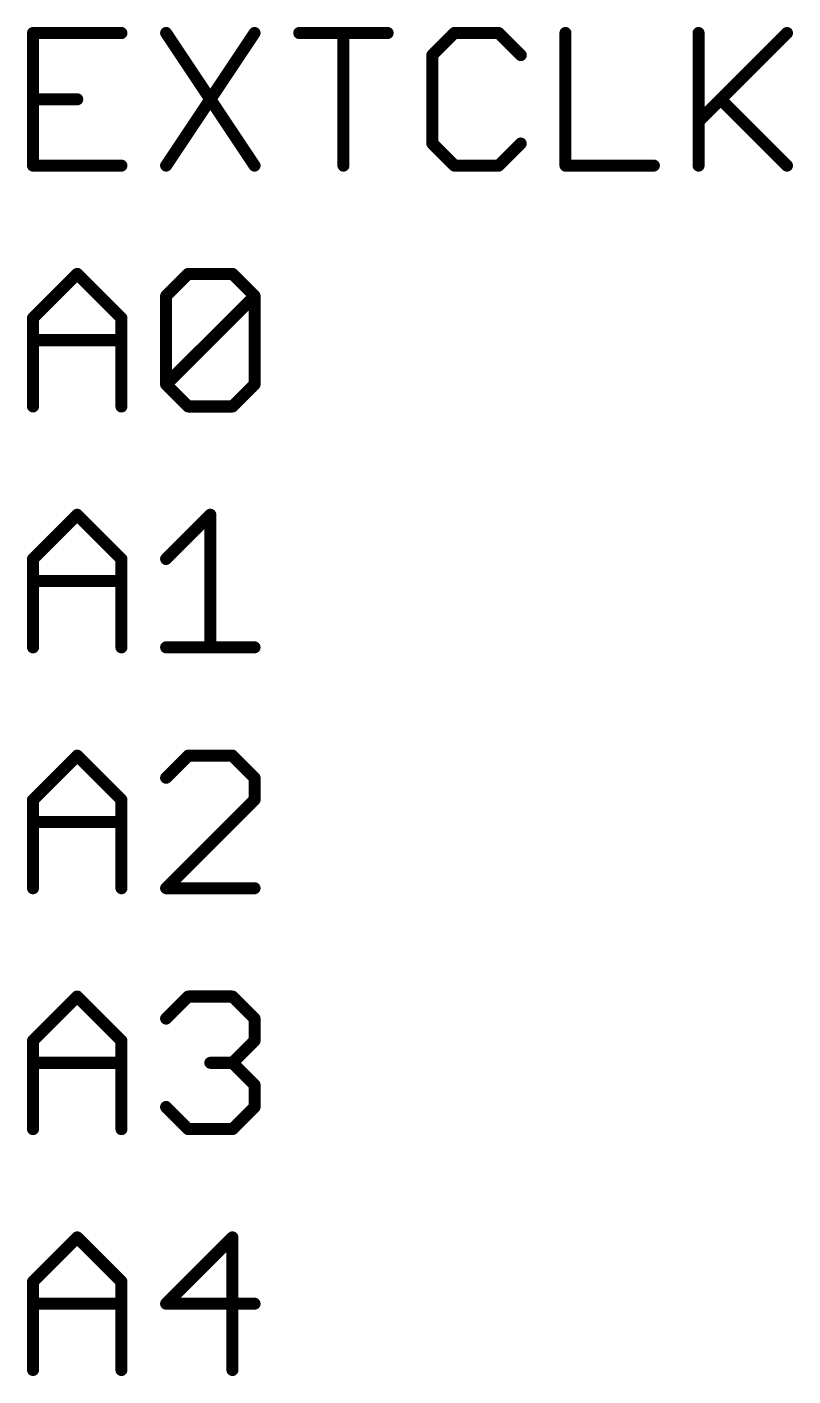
# Model space of a CAD drawing. Extents: x 0 to 264, y 0 to 182.
# Drawn here: x 116.64 to 124.71, y 128.78 to 143 of the extents above; entities that cross this region are included whole.
import ezdxf

# ---------------------------------------------------------------- set-up
doc = ezdxf.new("R2010")
doc.units = 0
doc.layers.add('95', color=251, linetype='CONTINUOUS')

msp = doc.modelspace()

# ---------------------------------------------------------------- linework, layer by layer
at = {"layer": '95', "const_width": 0.0635}
for points in [[(116.7321, 142.9397, 1), (116.6685, 142.9397)], [(116.7003, 142.9714, 1), (116.7003, 142.9079)], [(117.6324, 142.9079, 1), (117.6324, 142.9714)], [(118.13, 142.9573, 1), (118.0772, 142.9221)], [(119.0621, 142.9221, 1), (119.0093, 142.9573)], [(119.5069, 142.9714, 1), (119.5069, 142.9079)], [(120.0047, 142.9397, 1), (119.9412, 142.9397)], [(120.439, 142.9079, 1), (120.439, 142.9714)], [(121.1432, 142.9714, 1), (121.1432, 142.9079)], [(121.1656, 142.9172, 1), (121.1207, 142.9621)], [(121.6317, 142.9621, 1), (121.5868, 142.9172)], [(121.6092, 142.9079, 1), (121.6092, 142.9714)], [(122.3452, 142.9397, 1), (122.2817, 142.9397)], [(123.7484, 142.9397, 1), (123.6849, 142.9397)], [(124.6713, 142.9172, 1), (124.6264, 142.9621)], [(120.9419, 142.7067, 1), (120.8784, 142.7067)], [(120.8877, 142.7291, 1), (120.9326, 142.6842)], [(121.8198, 142.6842, 1), (121.8647, 142.7291)], [(116.7003, 142.2723, 1), (116.7003, 142.2088)], [(117.1664, 142.2088, 1), (117.1664, 142.2723)], [(123.9722, 142.263, 1), (123.9273, 142.2181)], [(123.6942, 142.03, 1), (123.7391, 141.9851)], [(120.9326, 141.797, 1), (120.8877, 141.7521)], [(121.8647, 141.7521, 1), (121.8198, 141.797)], [(120.8784, 141.7745, 1), (120.9419, 141.7745)], [(116.6685, 141.5415, 1), (116.7321, 141.5415)], [(116.7003, 141.5733, 1), (116.7003, 141.5098)], [(117.6324, 141.5098, 1), (117.6324, 141.5733)], [(118.0772, 141.5591, 1), (118.13, 141.5239)], [(119.0093, 141.5239, 1), (119.0621, 141.5591)], [(119.9412, 141.5415, 1), (120.0047, 141.5415)], [(121.1432, 141.5733, 1), (121.1432, 141.5098)], [(121.1207, 141.519, 1), (121.1656, 141.564)], [(121.5868, 141.564, 1), (121.6317, 141.519)], [(121.6092, 141.5098, 1), (121.6092, 141.5733)], [(122.3134, 141.5733, 1), (122.3134, 141.5098)], [(122.2817, 141.5415, 1), (122.3452, 141.5415)], [(123.2455, 141.5098, 1), (123.2455, 141.5733)], [(123.6849, 141.5415, 1), (123.7484, 141.5415)], [(124.6264, 141.519, 1), (124.6713, 141.564)], [(117.1888, 140.4221, 1), (117.1439, 140.3772)], [(117.1888, 140.3772, 1), (117.1439, 140.4221)], [(118.3366, 140.4314, 1), (118.3366, 140.3679)], [(118.3591, 140.3772, 1), (118.3142, 140.4221)], [(118.8251, 140.4221, 1), (118.7802, 140.3772)], [(118.8027, 140.3679, 1), (118.8027, 140.4314)], [(118.1353, 140.1667, 1), (118.0718, 140.1667)], [(118.0811, 140.1891, 1), (118.126, 140.1442)], [(119.0675, 140.1667, 1), (119.004, 140.1667)], [(119.0582, 140.1442, 1), (119.0133, 140.1891)], [(119.0133, 140.1442, 1), (119.0582, 140.1891)], [(116.7321, 139.9336, 1), (116.6685, 139.9336)], [(116.6778, 139.9561, 1), (116.7228, 139.9112)], [(117.6642, 139.9336, 1), (117.6007, 139.9336)], [(117.61, 139.9112, 1), (117.6549, 139.9561)], [(116.7003, 139.7323, 1), (116.7003, 139.6688)], [(117.6324, 139.6688, 1), (117.6324, 139.7323)], [(118.0718, 139.2345, 1), (118.1353, 139.2345)], [(118.126, 139.257, 1), (118.0811, 139.2121)], [(118.0811, 139.257, 1), (118.126, 139.2121)], [(119.004, 139.2345, 1), (119.0675, 139.2345)], [(119.0582, 139.2121, 1), (119.0133, 139.257)], [(116.6685, 139.0015, 1), (116.7321, 139.0015)], [(117.6007, 139.0015, 1), (117.6642, 139.0015)], [(118.3366, 139.0332, 1), (118.3366, 138.9698)], [(118.3142, 138.979, 1), (118.3591, 139.024)], [(118.7802, 139.024, 1), (118.8251, 138.979)], [(118.8027, 138.9698, 1), (118.8027, 139.0332)], [(117.1888, 137.8821, 1), (117.1439, 137.8372)], [(117.1888, 137.8372, 1), (117.1439, 137.8821)], [(118.6014, 137.8597, 1), (118.5379, 137.8597)], [(118.5921, 137.8372, 1), (118.5472, 137.8821)], [(116.7321, 137.3936, 1), (116.6685, 137.3936)], [(116.6778, 137.4161, 1), (116.7228, 137.3712)], [(117.6642, 137.3936, 1), (117.6007, 137.3936)], [(117.61, 137.3712, 1), (117.6549, 137.4161)], [(118.0811, 137.4161, 1), (118.126, 137.3712)], [(116.7003, 137.1923, 1), (116.7003, 137.1288)], [(117.6324, 137.1288, 1), (117.6324, 137.1923)], [(116.6685, 136.4615, 1), (116.7321, 136.4615)], [(117.6007, 136.4615, 1), (117.6642, 136.4615)], [(118.1036, 136.4932, 1), (118.1036, 136.4298)], [(118.5379, 136.4615, 1), (118.6014, 136.4615)], [(119.0357, 136.4298, 1), (119.0357, 136.4932)], [(117.1888, 135.3421, 1), (117.1439, 135.2972)], [(117.1888, 135.2972, 1), (117.1439, 135.3421)], [(118.3366, 135.3514, 1), (118.3366, 135.2879)], [(118.3591, 135.2972, 1), (118.3142, 135.3421)], [(118.8251, 135.3421, 1), (118.7802, 135.2972)], [(118.8027, 135.2879, 1), (118.8027, 135.3514)], [(118.0811, 135.1091, 1), (118.126, 135.0642)], [(119.0675, 135.0867, 1), (119.004, 135.0867)], [(119.0133, 135.0642, 1), (119.0582, 135.1091)], [(116.7321, 134.8536, 1), (116.6685, 134.8536)], [(116.6778, 134.8761, 1), (116.7228, 134.8312)], [(117.6642, 134.8536, 1), (117.6007, 134.8536)], [(117.61, 134.8312, 1), (117.6549, 134.8761)], [(119.004, 134.8536, 1), (119.0675, 134.8536)], [(119.0582, 134.8312, 1), (119.0133, 134.8761)], [(116.7003, 134.6523, 1), (116.7003, 134.5888)], [(117.6324, 134.5888, 1), (117.6324, 134.6523)], [(116.6685, 133.9215, 1), (116.7321, 133.9215)], [(117.6007, 133.9215, 1), (117.6642, 133.9215)], [(118.0811, 133.944, 1), (118.126, 133.899)], [(118.1036, 133.9532, 1), (118.1036, 133.8898)], [(119.0357, 133.8898, 1), (119.0357, 133.9532)], [(117.1888, 132.8021, 1), (117.1439, 132.7572)], [(117.1888, 132.7572, 1), (117.1439, 132.8021)], [(118.3366, 132.8114, 1), (118.3366, 132.7479)], [(118.3591, 132.7572, 1), (118.3142, 132.8021)], [(118.8251, 132.8021, 1), (118.7802, 132.7572)], [(118.8027, 132.7479, 1), (118.8027, 132.8114)], [(118.0811, 132.5691, 1), (118.126, 132.5242)], [(119.0675, 132.5467, 1), (119.004, 132.5467)], [(119.0133, 132.5242, 1), (119.0582, 132.5691)], [(116.7321, 132.3136, 1), (116.6685, 132.3136)], [(116.6778, 132.3361, 1), (116.7228, 132.2912)], [(117.6642, 132.3136, 1), (117.6007, 132.3136)], [(117.61, 132.2912, 1), (117.6549, 132.3361)], [(119.004, 132.3136, 1), (119.0675, 132.3136)], [(119.0582, 132.2912, 1), (119.0133, 132.3361)], [(116.7003, 132.1123, 1), (116.7003, 132.0488)], [(117.6324, 132.0488, 1), (117.6324, 132.1123)], [(118.5696, 132.1123, 1), (118.5696, 132.0488)], [(118.8251, 132.103, 1), (118.7802, 132.0581)], [(118.7802, 132.103, 1), (118.8251, 132.0581)], [(118.8027, 132.0488, 1), (118.8027, 132.1123)], [(119.0675, 131.8476, 1), (119.004, 131.8476)], [(119.0133, 131.8251, 1), (119.0582, 131.87)], [(118.126, 131.637, 1), (118.0811, 131.5921)], [(119.004, 131.6145, 1), (119.0675, 131.6145)], [(119.0582, 131.5921, 1), (119.0133, 131.637)], [(118.3366, 131.4133, 1), (118.3366, 131.3498)], [(118.8027, 131.3498, 1), (118.8027, 131.4133)], [(116.6685, 131.3815, 1), (116.7321, 131.3815)], [(117.6007, 131.3815, 1), (117.6642, 131.3815)], [(118.3142, 131.359, 1), (118.3591, 131.404)], [(118.7802, 131.404, 1), (118.8251, 131.359)], [(117.1888, 130.2621, 1), (117.1439, 130.2172)], [(117.1888, 130.2172, 1), (117.1439, 130.2621)], [(118.8344, 130.2397, 1), (118.7709, 130.2397)], [(118.8251, 130.2172, 1), (118.7802, 130.2621)], [(116.7321, 129.7736, 1), (116.6685, 129.7736)], [(116.6778, 129.7961, 1), (116.7228, 129.7512)], [(117.6642, 129.7736, 1), (117.6007, 129.7736)], [(117.61, 129.7512, 1), (117.6549, 129.7961)], [(116.7003, 129.5723, 1), (116.7003, 129.5088)], [(117.6324, 129.5088, 1), (117.6324, 129.5723)], [(118.1036, 129.5723, 1), (118.1036, 129.5088)], [(118.0811, 129.563, 1), (118.126, 129.5181)], [(119.0357, 129.5088, 1), (119.0357, 129.5723)], [(116.6685, 128.8415, 1), (116.7321, 128.8415)], [(117.6007, 128.8415, 1), (117.6642, 128.8415)], [(118.7709, 128.8415, 1), (118.8344, 128.8415)]]:
    msp.add_lwpolyline(points, format="xyb", dxfattribs=at)
at = {"layer": '95', "const_width": 0.127}
for points in [[(117.6324, 142.9397), (116.7003, 142.9397)], [(116.7003, 142.9397), (116.7003, 141.5415)], [(118.1036, 142.9397), (119.0357, 141.5415)], [(119.0357, 142.9397), (118.1036, 141.5415)], [(119.5069, 142.9397), (120.439, 142.9397)], [(119.9729, 141.5415), (119.9729, 142.9397)], [(121.1432, 142.9397), (120.9101, 142.7067)], [(121.6092, 142.9397), (121.1432, 142.9397)], [(121.8423, 142.7067), (121.6092, 142.9397)], [(122.3134, 142.9397), (122.3134, 141.5415)], [(123.7167, 142.9397), (123.7167, 141.5415)], [(123.7167, 142.0076), (124.6488, 142.9397)], [(120.9101, 142.7067), (120.9101, 141.7745)], [(116.7003, 142.2406), (117.1664, 142.2406)], [(123.9497, 142.2406), (124.6488, 141.5415)], [(120.9101, 141.7745), (121.1432, 141.5415)], [(121.6092, 141.5415), (121.8423, 141.7745)], [(116.7003, 141.5415), (117.6324, 141.5415)], [(121.1432, 141.5415), (121.6092, 141.5415)], [(122.3134, 141.5415), (123.2455, 141.5415)], [(116.7003, 139.9336), (117.1664, 140.3997)], [(117.1664, 140.3997), (117.6324, 139.9336)], [(118.1036, 140.1667), (118.3366, 140.3997)], [(118.3366, 140.3997), (118.8027, 140.3997)], [(118.8027, 140.3997), (119.0357, 140.1667)], [(118.1036, 139.2345), (118.1036, 140.1667)], [(118.1036, 139.2345), (119.0357, 140.1667)], [(119.0357, 140.1667), (119.0357, 139.2345)], [(116.7003, 139.0015), (116.7003, 139.9336)], [(117.6324, 139.9336), (117.6324, 139.0015)], [(116.7003, 139.7006), (117.6324, 139.7006)], [(118.3366, 139.0015), (118.1036, 139.2345)], [(119.0357, 139.2345), (118.8027, 139.0015)], [(118.8027, 139.0015), (118.3366, 139.0015)], [(116.7003, 137.3936), (117.1664, 137.8597)], [(117.1664, 137.8597), (117.6324, 137.3936)], [(118.1036, 137.3936), (118.5696, 137.8597)], [(118.5696, 137.8597), (118.5696, 136.4615)], [(116.7003, 136.4615), (116.7003, 137.3936)], [(117.6324, 137.3936), (117.6324, 136.4615)], [(116.7003, 137.1606), (117.6324, 137.1606)], [(118.1036, 136.4615), (119.0357, 136.4615)], [(116.7003, 134.8536), (117.1664, 135.3197)], [(117.1664, 135.3197), (117.6324, 134.8536)], [(118.3366, 135.3197), (118.1036, 135.0867)], [(118.8027, 135.3197), (118.3366, 135.3197)], [(119.0357, 135.0867), (118.8027, 135.3197)], [(119.0357, 134.8536), (119.0357, 135.0867)], [(116.7003, 133.9215), (116.7003, 134.8536)], [(117.6324, 134.8536), (117.6324, 133.9215)], [(118.1036, 133.9215), (119.0357, 134.8536)], [(116.7003, 134.6206), (117.6324, 134.6206)], [(119.0357, 133.9215), (118.1036, 133.9215)], [(116.7003, 132.3136), (117.1664, 132.7797)], [(117.1664, 132.7797), (117.6324, 132.3136)], [(118.1036, 132.5467), (118.3366, 132.7797)], [(118.3366, 132.7797), (118.8027, 132.7797)], [(118.8027, 132.7797), (119.0357, 132.5467)], [(119.0357, 132.5467), (119.0357, 132.3136)], [(116.7003, 131.3815), (116.7003, 132.3136)], [(117.6324, 132.3136), (117.6324, 131.3815)], [(119.0357, 132.3136), (118.8027, 132.0806)], [(116.7003, 132.0806), (117.6324, 132.0806)], [(118.8027, 132.0806), (118.5696, 132.0806)], [(118.8027, 132.0806), (119.0357, 131.8476)], [(119.0357, 131.8476), (119.0357, 131.6145)], [(118.3366, 131.3815), (118.1036, 131.6145)], [(119.0357, 131.6145), (118.8027, 131.3815)], [(118.8027, 131.3815), (118.3366, 131.3815)], [(116.7003, 129.7736), (117.1664, 130.2397)], [(117.1664, 130.2397), (117.6324, 129.7736)], [(118.8027, 130.2397), (118.1036, 129.5406)], [(118.8027, 128.8415), (118.8027, 130.2397)], [(116.7003, 128.8415), (116.7003, 129.7736)], [(117.6324, 129.7736), (117.6324, 128.8415)], [(116.7003, 129.5406), (117.6324, 129.5406)], [(118.1036, 129.5406), (119.0357, 129.5406)]]:
    msp.add_lwpolyline(points, dxfattribs=at)

doc.saveas('drawing.dxf')
